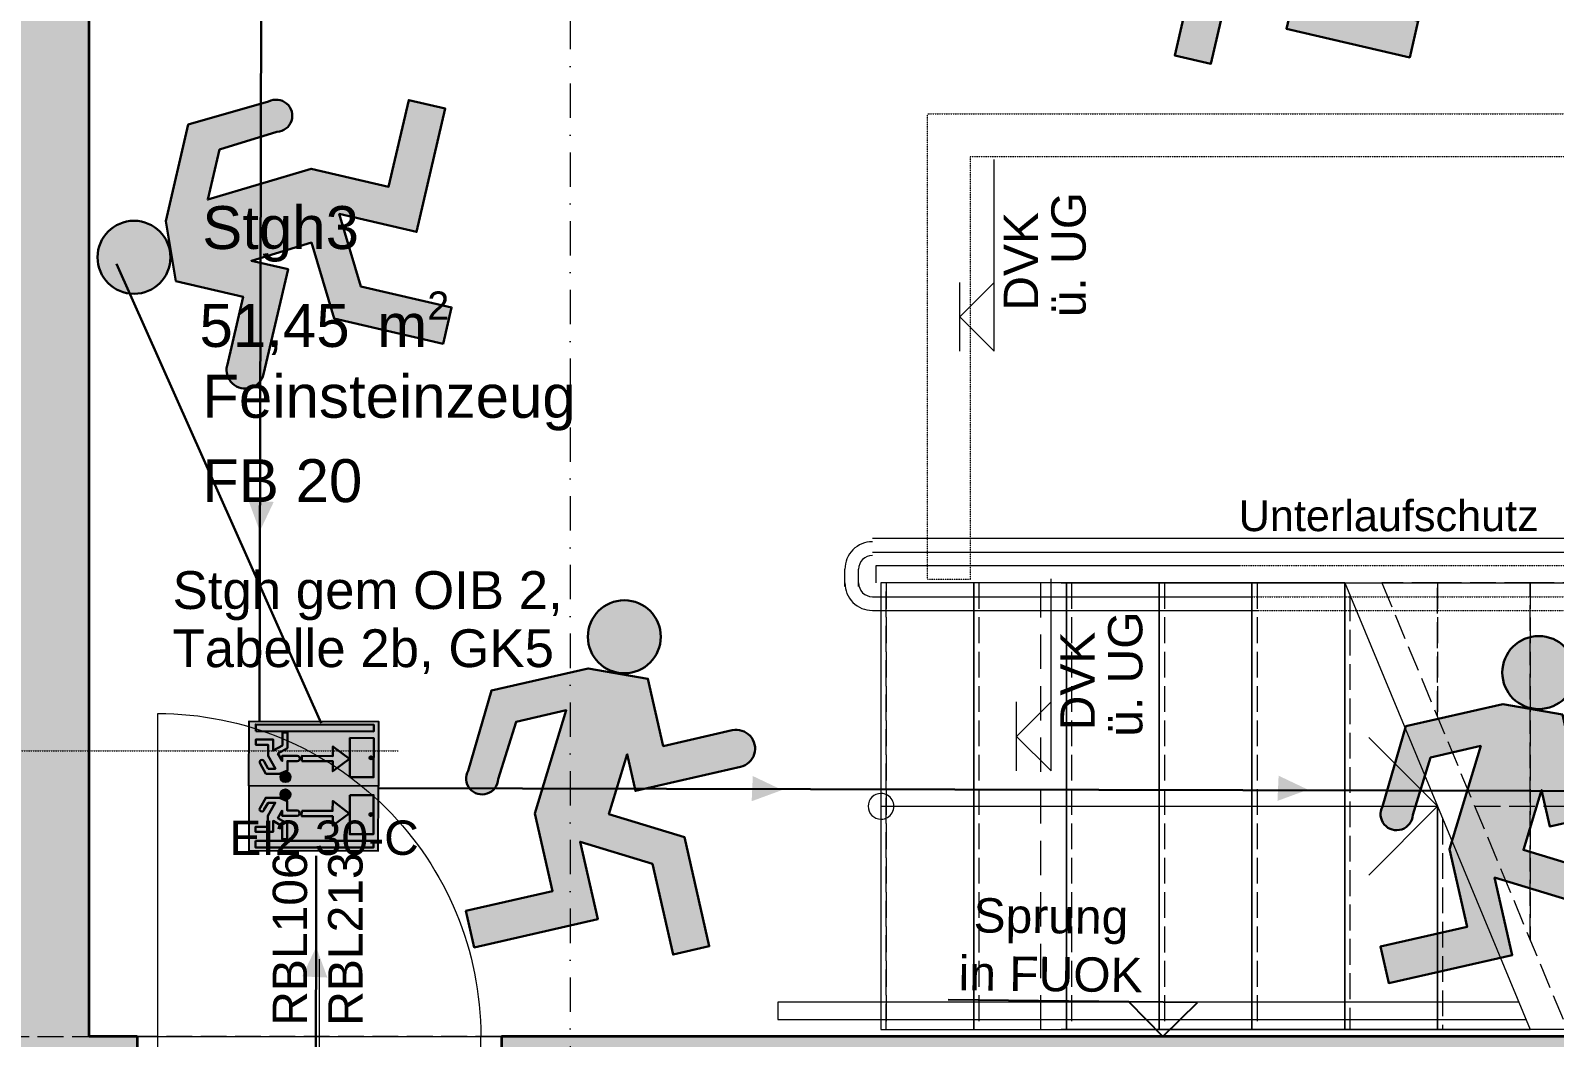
# Model space of a CAD drawing. Header units: millimetres. Extents: x 32522367 to 32638135, y 41424826 to 41540167.
# Drawn here: x 32608248 to 32612685, y 41450210 to 41453141 of the extents above; entities that cross this region are included whole.
import ezdxf
from ezdxf.enums import TextEntityAlignment as Align

# ---------------------------------------------------------------- set-up
doc = ezdxf.new("R2010")
doc.units = ezdxf.units.MM
for name, pattern in [('Achse', [0.2, 0.1, -0.05, 0, -0.05]), ('Raster', [0.2, 0.1, -0.05, 0, -0.05]), ('Strichlinie eng', [0.1, 0.075, -0.025]), ('Strichlinie mittel', [0.15, 0.1, -0.05]), ('Untersicht', [0.1, 0.075, -0.025])]:
    doc.linetypes.add(name, pattern=pattern)
for name, color, linetype in [('000 Achsraster Haupt', 251, 'Continuous'), ('110 Wand Aussen', 251, 'Continuous'), ('120 Wand Innen tragend', 251, 'Continuous'), ('215 DVK darunter', 251, 'Continuous'), ('215 DVK darüber', 251, 'Continuous'), ('410 Treppe', 251, 'Continuous'), ('811 Raum 2.Erschließung_ Nebenräume_Allg.räume_Technik', 251, 'Continuous'), ('915 Allgemein Beschriftung', 251, 'Continuous'), ('Archicad Tür-Marker', 251, 'Continuous'), ('Archicad Türen', 251, 'Continuous')]:
    doc.layers.add(name, color=color, linetype=linetype)
for name, color, linetype, lineweight in [('000 Achsraster Haupt_Stift_Nr__1', 251, 'Continuous', 13), ('110 Wand Aussen_Stift_Nr__24', 251, 'Continuous', 13), ('110 Wand Aussen_Stift_Nr__29', 251, 'Continuous', 13), ('110 Wand Aussen_Stift_Nr__7', 251, 'Continuous', 25), ('110 Wand Aussen_Stift_Nr__8', 251, 'Continuous', 35), ('120 Wand Innen tragend_Stift_Nr__24', 251, 'Continuous', 13), ('120 Wand Innen tragend_Stift_Nr__8', 251, 'Continuous', 35), ('130 Wand Innen_Stift_Nr__1', 251, 'Continuous', 13), ('215 DVK darunter_Stift_Nr__16', 251, 'Continuous', 25), ('215 DVK darüber_Stift_Nr__17', 251, 'Continuous', 18), ('410 Treppe_Stift_Nr__1', 251, 'Continuous', 13), ('410 Treppe_Stift_Nr__6', 251, 'Continuous', 13), ('410 Treppe_Stift_Nr__95', 251, 'Continuous', 13), ('450 Absturzsicherung_Stift_Nr__1', 251, 'Continuous', 13), ('851 Marker Schnittführung Neben_Stift_Nr__2', 251, 'Continuous', 18), ('915 Allgemein Beschriftung_Stift_Nr__6', 251, 'Continuous', 13), ('970 Brandschutz Beschriftung.Texte_ Bemaßung_ Symbole_ Fluchtwege_Stift_Nr__101', 251, 'Continuous', 50), ('970 Brandschutz Beschriftung.Texte_ Bemaßung_ Symbole_ Fluchtwege_Stift_Nr__121', 251, 'Continuous', 13), ('Archicad Raumstempel_Stift_Nr__1', 251, 'Continuous', 13), ('Archicad Tür-Marker_Stift_Nr__1', 251, 'Continuous', 13), ('Archicad Türen_Stift_Nr__1', 251, 'Continuous', 13), ('Archicad Türen_Stift_Nr__8', 251, 'Continuous', 35)]:
    doc.layers.add(name, color=color, linetype=linetype, lineweight=lineweight)
doc.layers.add('E2_LEHR_MENSCH_NATIVE', color=112, linetype='Continuous', lineweight=35, true_color=0x20dd55)
doc.layers.add('E2_LEHR_WEG_B_INTERPRETATION', color=112, linetype='Continuous', lineweight=80, true_color=0x20dd55)
doc.layers.add('E_NACHRTECH', color=3, linetype='Continuous', true_color=0x00fa00)
doc.styles.add('ERSTELLTER_STIL_1', font='arial.ttf')

# ---------------------------------------------------------------- blocks, each defined once
blk = doc.blocks.new('Stgh3__121', base_point=(63.7891, -7.8057))
at = {"layer": 'Archicad Raumstempel_Stift_Nr__1', "color": 7, "lineweight": 13, "insert": (63.3307, -7.4725), "char_height": 0.125, "attachment_point": 1, "rotation": 343.6401, "style": 'ERSTELLTER_STIL_1'}
blk.add_mtext('\\A1;{\\pql;\\pt0,0.05;\\fArial|b0|i0|c0|p0;\\W1.000000;51,45\\fArial|b0|i0|c0|p0;\\W1.000000;\\A1{\\H.66x;\\S^  ;}\\fArial|b0|i0|c0|p0;\\W1.000000; m\\fArial|b0|i0|c0|p0;\\W1.000000;\\A1{\\H.66x;\\S2^  ;}}', dxfattribs=at)
at = {"layer": 'Archicad Raumstempel_Stift_Nr__1', "color": 7, "lineweight": 13, "style": 'ERSTELLTER_STIL_1'}
for tag, p in [('ROOM_NAME', (63.4084, -7.2363)), ('DUMMY_890', (63.8383, -7.334)), ('DUMMY_891', (63.3393, -7.4434)), ('DUMMY_892', (63.2701, -7.679)), ('DUMMY_893', (63.2701, -7.7075)), ('sCustom1Value', (63.2009, -7.9431)), ('DUMMY_894', (63.6398, -8.0434))]:
    blk.add_attdef(tag, text='', height=0.125, rotation=343.6401, dxfattribs=at).set_placement(p, align=Align.TOP_LEFT)
blk = doc.blocks.new('Decke_63', base_point=(63.9405, -3.1893))
at = {"layer": '915 Allgemein Beschriftung_Stift_Nr__6', "color": 7, "linetype": 'Strichlinie eng', "lineweight": 13, "flags": 128}
blk.add_lwpolyline([(63.9405, -3.1893), (62.1238, -9.3781), (72.9471, -12.5554), (74.6793, -6.6544), (69.3253, -5.0826), (69.1238, -5.0235), (68.5999, -6.8082), (66.1339, -6.0843), (66.6578, -4.2996), (65.3913, -3.9278), (65.4758, -3.6399)], close=True, dxfattribs=at)
blk = doc.blocks.new('Treppe_5')
at = {"layer": '410 Treppe_Stift_Nr__1', "color": 7, "linetype": 'Strichlinie eng', "lineweight": 13}
for p, q in [((65.0095, -8.8495), (64.6433, -10.0969)), ((65.0095, -8.8495), (64.6433, -10.0969)), ((64.6433, -10.0969), (65.0095, -8.8495)), ((66.2904, -9.2256), (65.0095, -8.8495)), ((65.2686, -8.9256), (64.9024, -10.173)), ((65.5276, -9.0016), (65.1615, -10.249)), ((65.7867, -9.0777), (65.4205, -10.3251)), ((66.0458, -9.1537), (65.6796, -10.4011)), ((66.2947, -9.2644), (65.9387, -10.4772)), ((66.3706, -9.9642), (66.1977, -10.5532)), ((64.6433, -10.0969), (66.4424, -10.625))]:
    blk.add_line(p, q, dxfattribs=at)
at = {"layer": '410 Treppe_Stift_Nr__1', "color": 7, "linetype": 'Continuous', "lineweight": 13}
for p, q in [((64.812, -9.469), (65.0711, -9.5451)), ((65.0711, -9.5451), (66.3664, -9.9253)), ((66.3664, -9.9253), (66.2309, -9.6771)), ((66.1182, -10.0609), (66.3664, -9.9253))]:
    blk.add_line(p, q, dxfattribs=at)
at = {"layer": '410 Treppe_Stift_Nr__1', "color": 7, "linetype": 'Untersicht', "lineweight": 13}
blk.add_line((66.4703, -9.9558), (69.4752, -10.8379), dxfattribs=at)
at = {"layer": '410 Treppe_Stift_Nr__1', "color": 7, "linetype": 'Continuous', "lineweight": 13, "flags": 128}
blk.add_lwpolyline([(64.8015, -9.505, 1), (64.8226, -9.433, 1)], format="xyb", close=True, dxfattribs=at)
at = {"layer": '410 Treppe_Stift_Nr__6', "color": 7, "linetype": 'Continuous', "lineweight": 13}
for p, q in [((64.9951, -8.8453), (64.6289, -10.0927)), ((65.2542, -8.9214), (64.9951, -8.8453)), ((64.888, -10.1687), (65.2542, -8.9214)), ((65.2542, -8.9214), (64.888, -10.1687)), ((65.5132, -8.9974), (65.2542, -8.9214)), ((65.1471, -10.2448), (65.5132, -8.9974)), ((65.5132, -8.9974), (65.1471, -10.2448)), ((65.7723, -9.0735), (65.5132, -8.9974)), ((65.4061, -10.3208), (65.7723, -9.0735)), ((65.7723, -9.0735), (65.4061, -10.3208)), ((66.0314, -9.1495), (65.7723, -9.0735)), ((65.6652, -10.3969), (66.0314, -9.1495)), ((66.0314, -9.1495), (65.6652, -10.3969)), ((66.2904, -9.2256), (66.0314, -9.1495)), ((65.9243, -10.4729), (66.2904, -9.2256)), ((66.2904, -9.2256), (65.9243, -10.4729)), ((66.2904, -9.2256), (66.4424, -10.625)), ((66.1833, -10.549), (66.3664, -9.9253)), ((66.3664, -9.9253), (66.1833, -10.549)), ((64.6289, -10.0927), (64.888, -10.1687)), ((64.888, -10.1687), (65.1471, -10.2448)), ((65.1471, -10.2448), (65.4061, -10.3208)), ((65.4061, -10.3208), (65.6652, -10.3969)), ((65.6652, -10.3969), (65.9243, -10.4729)), ((65.9243, -10.4729), (66.1833, -10.549)), ((66.1833, -10.549), (66.4424, -10.625))]:
    blk.add_line(p, q, dxfattribs=at)
at = {"layer": '410 Treppe_Stift_Nr__6', "color": 7, "linetype": 'Untersicht', "lineweight": 13}
for p, q in [((66.5495, -9.3016), (66.3943, -9.2561)), ((66.3943, -9.2561), (66.5463, -10.6555)), ((66.4399, -9.6752), (66.5495, -9.3016)), ((66.5495, -9.3016), (66.4399, -9.6752)), ((66.8086, -9.3777), (66.5495, -9.3016)), ((66.5158, -10.3749), (66.8086, -9.3777)), ((66.8086, -9.3777), (66.5158, -10.3749)), ((67.0676, -9.4537), (66.8086, -9.3777))]:
    blk.add_line(p, q, dxfattribs=at)
at = {"layer": '410 Treppe_Stift_Nr__95', "color": 253, "linetype": 'Strichlinie mittel', "lineweight": 13, "true_color": 0x9f9f9f}
blk.add_line((65.0751, -10.2237), (65.4413, -8.9763), dxfattribs=at)
blk = doc.blocks.new('Wand_275', base_point=(62.3412, -9.7025))
at = {"layer": '110 Wand Aussen_Stift_Nr__24', "linetype": 'Continuous', "lineweight": 13}
for points in [[(59.1268, -8.7589), (59.4992, -8.5556), (59.2113, -8.4711)], [(59.4992, -8.5556), (59.1268, -8.7589), (59.4147, -8.8434)], [(59.4147, -8.8434), (62.0534, -9.618), (62.1379, -9.3301), (59.4992, -8.5556)], [(62.1379, -9.3301), (62.0534, -9.618), (62.3412, -9.7025)], [(62.4257, -9.4146), (62.1379, -9.3301), (62.3412, -9.7025)]]:
    blk.add_hatch(color=92, dxfattribs=at).paths.add_polyline_path(points)
at = {"layer": '110 Wand Aussen_Stift_Nr__29', "linetype": 'Continuous', "lineweight": 13}
for points in [[(59.4992, -8.5556), (59.6233, -8.4878), (59.5274, -8.4596)], [(59.6233, -8.4878), (59.4992, -8.5556), (59.5952, -8.5837)], [(59.5952, -8.5837), (62.0419, -9.302), (62.0701, -9.206), (59.6233, -8.4878)], [(62.0701, -9.206), (62.0419, -9.302), (62.1379, -9.3301)], [(62.166, -9.2342), (62.0701, -9.206), (62.1379, -9.3301)]]:
    blk.add_hatch(color=6, dxfattribs=at).paths.add_polyline_path(points)
at = {"layer": '110 Wand Aussen_Stift_Nr__7', "color": 7, "linetype": 'Continuous', "lineweight": 25, "flags": 128}
blk.add_lwpolyline([(62.0701, -9.206), (59.6233, -8.4878)], dxfattribs=at)
at = {"layer": '110 Wand Aussen_Stift_Nr__8', "color": 7, "linetype": 'Continuous', "lineweight": 35}
for p, q in [((59.5274, -8.4596), (59.4992, -8.5556)), ((61.5669, -9.1626), (59.4992, -8.5556)), ((62.1379, -9.3301), (61.7109, -9.2048)), ((62.1379, -9.3301), (62.166, -9.2342))]:
    blk.add_line(p, q, dxfattribs=at)
at = {"layer": '110 Wand Aussen_Stift_Nr__8', "color": 7, "linetype": 'Continuous', "lineweight": 35, "flags": 128}
for points in [[(59.1268, -8.7589), (59.2113, -8.4711)], [(59.1268, -8.7589), (61.4824, -9.4504)], [(62.4116, -9.4626), (62.4257, -9.4146)], [(61.6264, -9.4927), (62.3412, -9.7025)]]:
    blk.add_lwpolyline(points, dxfattribs=at)
blk = doc.blocks.new('Wand_276', base_point=(64.1439, -3.5616))
at = {"layer": '110 Wand Aussen_Stift_Nr__24', "linetype": 'Continuous', "lineweight": 13}
blk.add_hatch(color=92, dxfattribs=at).paths.add_polyline_path([(62.1379, -9.3301), (62.4257, -9.4146), (64.1439, -3.5616), (63.856, -3.4771)])
at = {"layer": '110 Wand Aussen_Stift_Nr__8', "color": 7, "linetype": 'Continuous', "lineweight": 35, "flags": 128}
blk.add_lwpolyline([(62.4257, -9.4146), (64.1439, -3.5616)], dxfattribs=at)
blk = doc.blocks.new('Zargentür 1-Fl 27_7')
at = {"layer": 'Archicad Türen_Stift_Nr__1', "color": 7, "linetype": 'Continuous', "lineweight": 13}
for p, q in [((0.47, 0), (0.47, 0.94)), ((-0.47, 0), (-0.53, 0)), ((-0.53, 0), (-0.53, -0.25)), ((-0.47, -0.035), (-0.47, 0)), ((0.47, -0.035), (0.47, 0)), ((0.47, 0), (0.53, 0)), ((0.53, 0), (0.53, -0.25)), ((-0.45, -0.035), (-0.47, -0.035)), ((-0.45, -0.25), (-0.45, -0.035)), ((0.45, -0.25), (0.45, -0.035)), ((0.45, -0.035), (0.47, -0.035)), ((-0.53, -0.25), (-0.47, -0.25)), ((-0.47, -0.25), (-0.45, -0.25)), ((0.47, -0.25), (0.45, -0.25)), ((0.53, -0.25), (0.47, -0.25))]:
    blk.add_line(p, q, dxfattribs=at)
at = {"layer": 'Archicad Türen_Stift_Nr__1', "color": 7, "linetype": 'Strichlinie eng', "lineweight": 13}
for p, q in [((-0.53, 0), (0.53, 0)), ((-0.53, -0.25), (0.53, -0.25))]:
    blk.add_line(p, q, dxfattribs=at)
at = {"layer": 'Archicad Türen_Stift_Nr__1', "color": 7, "linetype": 'Continuous', "lineweight": 13}
blk.add_arc((0.47, 0), 0.94, 90, 180, dxfattribs=at)
at = {"layer": 'Archicad Türen_Stift_Nr__8', "color": 7, "linetype": 'Continuous', "lineweight": 35}
for p, q in [((-0.53, 0), (-0.53, -0.25)), ((-0.53, 0), (-0.53, -0.25)), ((0.53, 0), (0.53, -0.25)), ((0.53, 0), (0.53, -0.25))]:
    blk.add_line(p, q, dxfattribs=at)
blk = doc.blocks.new('T Marker AUT 27_12')
at = {"layer": 'Archicad Tür-Marker_Stift_Nr__1', "color": 7, "linetype": 'Continuous', "lineweight": 13}
blk.add_line((0, 0.225), (0, -0.325), dxfattribs=at)
at = {"layer": 'Archicad Tür-Marker_Stift_Nr__1', "color": 7, "lineweight": 13, "style": 'ERSTELLTER_STIL_1'}
for tag, height, rotation, p in [('widthPrefix1st50_1', 0.1, 270, (-0.165, 0.5282)), ('widthPrefix1st50_0', 0.1, 270, (-0.0036, 0.518)), ('DUMMY_270', 0.0667, 270, (-0.0983, 0)), ('DUMMY_269', 0.0667, 270, (0.0631, 0)), ('DUMMY_273', 0.1, 270, (-0.165, -0.0674)), ('DUMMY_271', 0.1, 270, (-0.0036, -0.0674)), ('AC_SillPrefix_STUK', 0.075, 180, (0.2687, -0.3437)), ('DUMMY_274', 0.0667, 270, (-0.0983, -0.3288)), ('DUMMY_272', 0.0667, 270, (0.0631, -0.3288)), ('DUMMY_268', 0.05, 180, (-0.2687, -0.4049))]:
    blk.add_attdef(tag, text='', height=height, rotation=rotation, dxfattribs=at).set_placement(p, align=Align.BOTTOM_LEFT)
blk = doc.blocks.new('Wand_369', base_point=(62.4116, -9.4626))
at = {"layer": '120 Wand Innen tragend_Stift_Nr__24', "linetype": 'Continuous', "lineweight": 13}
for points in [[(62.4116, -9.4626), (62.3412, -9.7025), (62.4755, -9.7419), (62.546, -9.5021)], [(63.563, -9.8006), (63.4926, -10.0405), (66.0929, -10.8038), (66.1633, -10.564)]]:
    blk.add_hatch(color=92, dxfattribs=at).paths.add_polyline_path(points)
at = {"layer": '120 Wand Innen tragend_Stift_Nr__8', "color": 7, "linetype": 'Continuous', "lineweight": 35}
for p, q in [((62.546, -9.5021), (62.4755, -9.7419)), ((63.563, -9.8006), (63.4926, -10.0405))]:
    blk.add_line(p, q, dxfattribs=at)
at = {"layer": '120 Wand Innen tragend_Stift_Nr__8', "color": 7, "linetype": 'Continuous', "lineweight": 35, "flags": 128}
for points in [[(62.546, -9.5021), (62.4116, -9.4626)], [(62.3412, -9.7025), (62.4755, -9.7419)], [(66.1633, -10.564), (63.563, -9.8006)], [(63.4926, -10.0405), (66.0929, -10.8038)], [(66.1126, -10.7367), (66.0929, -10.8038)]]:
    blk.add_lwpolyline(points, dxfattribs=at)
at = {"layer": 'Archicad Tür-Marker', "color": 7, "lineweight": 13}
ref = blk.add_blockref('T Marker AUT 27_12', (63.0545, -9.6513), dxfattribs=dict(at, rotation=343.6400892115762))
ref.add_attrib('widthPrefix1st50', 'RBL106', dxfattribs={"layer": 'Archicad Tür-Marker_Stift_Nr__1', "color": 7, "lineweight": 13, "height": 0.1, "rotation": 73.6401, "style": 'ERSTELLTER_STIL_1'}).set_placement((63.0579, -9.6197), align=Align.BOTTOM_LEFT)
ref.add_attrib('widthPrefix1st50_1', 'RBL213', dxfattribs={"layer": 'Archicad Tür-Marker_Stift_Nr__1', "color": 7, "lineweight": 13, "height": 0.1, "rotation": 73.6401, "style": 'ERSTELLTER_STIL_1'}).set_placement((63.2128, -9.6653), align=Align.BOTTOM_LEFT)
ref.add_attrib('AC_SillPrefix_STUK', 'STUK -0,87', dxfattribs={"layer": 'Archicad Tür-Marker_Stift_Nr__1', "color": 7, "lineweight": 13, "height": 0.075, "rotation": 343.6401, "style": 'ERSTELLTER_STIL_1'}).set_placement((62.6535, -10.0524), align=Align.BOTTOM_LEFT)
ref.add_attrib('DUMMY_271', '90', dxfattribs={"layer": 'Archicad Tür-Marker_Stift_Nr__1', "color": 7, "lineweight": 13, "height": 0.1, "rotation": 73.6401, "style": 'ERSTELLTER_STIL_1'}).set_placement((62.9868, -9.8621), align=Align.BOTTOM_LEFT)
ref.add_attrib('DUMMY_273', '200', dxfattribs={"layer": 'Archicad Tür-Marker_Stift_Nr__1', "color": 7, "lineweight": 13, "height": 0.1, "rotation": 73.6401, "style": 'ERSTELLTER_STIL_1'}).set_placement((63.1202, -9.9807), align=Align.BOTTOM_LEFT)
at = {"layer": 'Archicad Türen', "color": 7, "linetype": 'Continuous', "lineweight": 13, "xscale": -1, "rotation": 343.6400892115762}
blk.add_blockref('Zargentür 1-Fl 27_7', (63.0545, -9.6513), dxfattribs=at)
blk = doc.blocks.new('Wand_530', base_point=(66.1633, -10.564))
at = {"layer": '120 Wand Innen tragend_Stift_Nr__24', "linetype": 'Continuous', "lineweight": 13}
blk.add_hatch(color=92, dxfattribs=at).paths.add_polyline_path([(66.1126, -10.7367), (71.4571, -12.3056), (71.5078, -12.1329), (66.1633, -10.564)])
at = {"layer": '120 Wand Innen tragend_Stift_Nr__8', "color": 7, "linetype": 'Continuous', "lineweight": 35, "flags": 128}
blk.add_lwpolyline([(71.3351, -12.0822), (66.1633, -10.564)], dxfattribs=at)
blk = doc.blocks.new('Höhenbemaßung_157', base_point=(65.4108, -10.343))
at = {"layer": '215 DVK darunter_Stift_Nr__16', "color": 5, "linetype": 'Continuous', "lineweight": 25}
for p, q in [((65.3443, -10.2182), (64.8415, -10.0646)), ((65.5356, -10.2766), (65.3443, -10.2182)), ((65.3443, -10.2182), (65.4108, -10.343)), ((65.4108, -10.343), (65.5356, -10.2766)), ((65.5064, -10.3722), (65.3151, -10.3138))]:
    blk.add_line(p, q, dxfattribs=at)
at = {"layer": '215 DVK darunter_Stift_Nr__16', "color": 5, "lineweight": 25, "char_height": 0.1, "attachment_point": 7, "rotation": 343.0149, "style": 'ERSTELLTER_STIL_1'}
for s, insert in [('\\A1;{\\pql;\\fArial|b0|i0|c0|p0;\\W1.000000;Sprung}', (64.9581, -9.9258)), ('\\A1;{\\pql;\\fArial|b0|i0|c0|p0;\\W1.000000;in FUOK}', (64.8773, -10.0475))]:
    blk.add_mtext(s, dxfattribs=dict(at, insert=insert))
blk = doc.blocks.new('Höhenbemaßung_186', base_point=(65.2484, -9.3849))
at = {"layer": '215 DVK darüber_Stift_Nr__17', "color": 190, "linetype": 'Continuous', "lineweight": 18, "true_color": 0x9900ff}
for p, q in [((65.3725, -9.3171), (65.4734, -8.9734)), ((65.2202, -9.4808), (65.2766, -9.2889)), ((65.3725, -9.3171), (65.2484, -9.3849)), ((65.3162, -9.509), (65.3725, -9.3171)), ((65.2484, -9.3849), (65.3162, -9.509))]:
    blk.add_line(p, q, dxfattribs=at)
at = {"layer": '215 DVK darüber_Stift_Nr__17', "color": 190, "lineweight": 18, "true_color": 0x9900ff, "char_height": 0.1, "attachment_point": 7, "rotation": 73.6351, "style": 'ERSTELLTER_STIL_1'}
for s, insert in [('\\A1;{\\pql;\\fArial|b0|i0|c0|p0;\\W1.000000;DVK }', (65.4716, -9.432)), ('\\A1;{\\pql;\\fArial|b0|i0|c0|p0;\\W1.000000;ü. UG}', (65.6005, -9.4897))]:
    blk.add_mtext(s, dxfattribs=dict(at, insert=insert))
blk = doc.blocks.new('Höhenbemaßung_241', base_point=(65.434, -8.1668))
at = {"layer": '215 DVK darüber_Stift_Nr__17', "color": 190, "linetype": 'Continuous', "lineweight": 18, "true_color": 0x9900ff}
for p, q in [((65.5581, -8.099), (65.659, -7.7553)), ((65.4058, -8.2627), (65.4622, -8.0709)), ((65.5581, -8.099), (65.434, -8.1668)), ((65.5018, -8.2909), (65.5581, -8.099)), ((65.434, -8.1668), (65.5018, -8.2909))]:
    blk.add_line(p, q, dxfattribs=at)
at = {"layer": '215 DVK darüber_Stift_Nr__17', "color": 190, "lineweight": 18, "true_color": 0x9900ff, "char_height": 0.1, "attachment_point": 7, "rotation": 73.6351, "style": 'ERSTELLTER_STIL_1'}
for s, insert in [('\\A1;{\\pql;\\fArial|b0|i0|c0|p0;\\W1.000000;DVK }', (65.6572, -8.2139)), ('\\A1;{\\pql;\\fArial|b0|i0|c0|p0;\\W1.000000;ü. UG}', (65.7861, -8.2716))]:
    blk.add_mtext(s, dxfattribs=dict(at, insert=insert))
blk = doc.blocks.new('Standard-Rastermarker_18')
at = {"layer": '000 Achsraster Haupt_Stift_Nr__1', "color": 7, "linetype": 'Raster', "lineweight": 13}
blk.add_line((1, 0), (50.0835, 0), dxfattribs=at)
at = {"layer": '000 Achsraster Haupt_Stift_Nr__1', "color": 7, "lineweight": 13, "style": 'ERSTELLTER_STIL_1'}
for tag, p in [('AC_MarkerText_1_0', (-0.3593, -0.0343)), ('AC_MarkerText_1_1', (51.2242, -0.0343))]:
    blk.add_attdef(tag, text='', height=0.15, rotation=90, dxfattribs=at).set_placement(p, align=Align.TOP_CENTER)
blk = doc.blocks.new('9809550')
at = {"color": 18, "lineweight": 30, "true_color": 0x000000}
for points in [[(423921.7, 99168.8), (423956.8, 99168.8), (423956.8, 99202.9), (423984.5, 99214.5), (424033.7, 99214.5), (424053.8, 99178.3)], [(424040.2, 99170.9), (424025.2, 99196.7), (423999.7, 99196.8), (424026.2, 99150.3), (424026.2, 99110.9), (424070.2, 99110.9), (424070.2, 99092.3), (424007.5, 99092.3), (424007.5, 99131.7), (423975, 99113.1), (423975, 99067), (423956.5, 99067), (423956.5, 99122.4), (423990.5, 99141.9), (423975.1, 99168.8), (423975.1, 99150.2), (423921.7, 99150.3)]]:
    blk.add_lwpolyline(points, dxfattribs=at)
blk.add_circle((423963.6, 99225.9), 18.1, dxfattribs=at)
for centre, radius, start, end in [((423921.7, 99159.5), 9.27, 89.9849, 270.0151), ((424047.8, 99173.1), 7.96, 195.7299, 41.4005)]:
    blk.add_arc(centre, radius, start, end, dxfattribs=at)
blk = doc.blocks.new('RIVO_ARR_bothsided')
at = {"true_color": 0x56c81e}
h = blk.add_hatch(color=72, dxfattribs=at)
h.paths.add_polyline_path([(2486.81, 1596), (2486.81, 1587.17), (2504.48, 1587.17), (2504.48, 1596)])
h.paths.add_polyline_path([(2487.47, 1594.65), (2487.47, 1595.56), (2503.57, 1595.56), (2503.57, 1594.65)], flags=16)
h.paths.add_polyline_path([(2493.04, 1592.57), (2493.04, 1591.28), (2497.28, 1591.28), (2497.27, 1590.57), (2493.05, 1590.57), (2493.05, 1589.19), (2490.78, 1590.89)], flags=16)
h.paths.add_polyline_path([(2490.72, 1593.74), (2490.72, 1588.39), (2487.47, 1588.39), (2487.47, 1593.74)], flags=16)
h.paths.add_polyline_path([(2487.65, 1591.06, -1), (2488.03, 1591.06, -1)], flags=0)
h.paths.add_polyline_path([(2500.35, 1591.25), (2500.53, 1591.57), (2499.24, 1592.31), (2499.24, 1594.42), (2499.94, 1594.42), (2499.94, 1592.66), (2501.18, 1591.95), (2501.18, 1593.45), (2503.57, 1593.45), (2503.57, 1592.75), (2501.89, 1592.75), (2501.89, 1591.24), (2500.88, 1589.47), (2501.85, 1589.48), (2502.43, 1590.46, -1.008523), (2503.01, 1590.29), (2502.18, 1588.8), (2500.3, 1588.8), (2499.77, 1589, -0.302406), (2500.2, 1588.36, -1), (2498.82, 1588.36, -0.535619), (2499.77, 1589), (2499.25, 1589.24), (2499.25, 1590.54), (2497.91, 1590.54, -0.998804), (2497.91, 1591.24)], flags=16)
at = {"true_color": 0xffffff}
for points in [[(2503.57, 1594.65), (2503.57, 1595.56), (2487.47, 1595.56), (2487.47, 1594.65)], [(2490.72, 1593.74), (2487.47, 1593.74), (2487.47, 1588.39), (2490.72, 1588.39)], [(2499.95, 1590.54), (2499.95, 1591.25), (2497.91, 1591.24, 0.998804), (2497.91, 1590.54), (2499.25, 1590.54), (2499.25, 1589.24), (2500.3, 1588.8), (2502.18, 1588.8), (2503.01, 1590.29, 1.008523), (2502.43, 1590.46), (2501.85, 1589.48), (2500.88, 1589.47), (2501.89, 1591.24), (2501.89, 1592.75), (2503.57, 1592.75), (2503.57, 1593.45), (2501.18, 1593.45), (2501.18, 1591.95), (2499.94, 1592.66), (2499.94, 1594.42), (2499.24, 1594.42), (2499.24, 1592.31), (2500.53, 1591.57)], [(2493.04, 1591.28), (2493.04, 1592.57), (2490.78, 1590.89), (2493.05, 1589.19), (2493.05, 1590.57), (2497.27, 1590.57), (2497.28, 1591.28)], [(2487.65, 1591.06, 1), (2488.03, 1591.06, 1)], [(2500.2, 1588.36, 1), (2498.82, 1588.36, 1)], [(2487.47, 1580.6), (2490.72, 1580.6), (2490.72, 1585.95), (2487.47, 1585.95)], [(2493.04, 1583.07), (2497.28, 1583.07), (2497.27, 1583.77), (2493.05, 1583.77), (2493.05, 1585.15), (2490.78, 1583.45), (2493.04, 1581.77)], [(2500.88, 1584.83), (2501.85, 1584.82), (2502.5, 1583.71, 0.97219), (2502.94, 1584.13), (2502.18, 1585.5), (2500.3, 1585.5), (2499.25, 1585.06), (2499.25, 1583.76), (2497.91, 1583.76, 1), (2497.91, 1583.06), (2499.95, 1583.05), (2499.95, 1583.76), (2500.53, 1582.74), (2499.24, 1582), (2499.24, 1579.88), (2499.94, 1579.88), (2499.94, 1581.64), (2501.18, 1582.35), (2501.18, 1580.85), (2503.57, 1580.85), (2503.57, 1581.56), (2501.89, 1581.56), (2501.89, 1583.06)], [(2498.82, 1585.94, 1), (2500.2, 1585.94, 1)], [(2487.65, 1583.29, 1), (2488.03, 1583.29, 1)], [(2503.57, 1578.78), (2503.57, 1579.69), (2487.47, 1579.69), (2487.47, 1578.78)]]:
    blk.add_hatch(color=7, dxfattribs=at).paths.add_polyline_path(points)
at = {"true_color": 0x56c81e}
h = blk.add_hatch(color=72, dxfattribs=at)
h.paths.add_polyline_path([(2486.81, 1587.17), (2486.81, 1578.34), (2504.48, 1578.34), (2504.48, 1587.17)])
h.paths.add_polyline_path([(2497.27, 1583.77), (2497.28, 1583.07), (2493.04, 1583.07), (2493.04, 1581.77), (2490.78, 1583.45), (2493.05, 1585.15), (2493.05, 1583.77)], flags=16)
h.paths.add_polyline_path([(2499.25, 1583.76), (2499.25, 1585.06), (2499.77, 1585.3, -0.535619), (2498.82, 1585.94, -1), (2500.2, 1585.94, -0.302406), (2499.77, 1585.3), (2500.3, 1585.5), (2502.18, 1585.5), (2502.94, 1584.13, -0.97219), (2502.5, 1583.71), (2501.85, 1584.82), (2500.88, 1584.83), (2501.89, 1583.06), (2501.89, 1581.56), (2503.57, 1581.56), (2503.57, 1580.85), (2501.18, 1580.85), (2501.18, 1582.35), (2499.94, 1581.64), (2499.94, 1579.88), (2499.24, 1579.88), (2499.24, 1582), (2500.53, 1582.74), (2499.95, 1583.76), (2499.95, 1583.05), (2497.91, 1583.06, -1), (2497.91, 1583.76)], flags=16)
h.paths.add_polyline_path([(2490.72, 1580.6), (2487.47, 1580.6), (2487.47, 1585.95), (2490.72, 1585.95)], flags=16)
h.paths.add_polyline_path([(2503.57, 1579.69), (2503.57, 1578.78), (2487.47, 1578.78), (2487.47, 1579.69)], flags=16)
for points in [[(2486.81, 1587.17), (2504.48, 1587.17), (2504.48, 1596), (2486.81, 1596)], [(2486.81, 1587.17), (2504.48, 1587.17), (2504.48, 1578.34), (2486.81, 1578.34)]]:
    blk.add_lwpolyline(points, close=True)
at = {"color": 18, "lineweight": 30, "true_color": 0x000000}
for points in [[(2503.57, 1594.65), (2487.47, 1594.65), (2487.47, 1595.56), (2503.57, 1595.56)], [(2490.72, 1588.39), (2487.47, 1588.39), (2487.47, 1593.74), (2490.72, 1593.74)], [(2490.72, 1585.95), (2487.47, 1585.95), (2487.47, 1580.6), (2490.72, 1580.6)], [(2503.57, 1579.69), (2487.47, 1579.69), (2487.47, 1578.78), (2503.57, 1578.78)]]:
    blk.add_lwpolyline(points, close=True, dxfattribs=at)
for points in [[(2497.27, 1590.57), (2493.05, 1590.57), (2493.05, 1589.19), (2490.78, 1590.89), (2493.04, 1592.57), (2493.04, 1591.28), (2497.28, 1591.28), (2497.27, 1590.57)], [(2497.27, 1583.77), (2493.05, 1583.77), (2493.05, 1585.15), (2490.78, 1583.45), (2493.04, 1581.77), (2493.04, 1583.07), (2497.28, 1583.07), (2497.27, 1583.77)]]:
    blk.add_lwpolyline(points, dxfattribs=at)
for centre in [(2487.84, 1591.06), (2487.84, 1583.29)]:
    blk.add_circle(centre, 0.19, dxfattribs=at)
at = {"xscale": -0.0381026673526157, "yscale": 0.0381026673526157, "zscale": 0.0381026673526157, "rotation": 180}
blk.add_blockref('9809550', (-13654.64, 5369.13), dxfattribs=at)
at = {"xscale": 0.0381026673526157, "yscale": 0.0381026673526157, "zscale": 0.0381026673526157}
blk.add_blockref('9809550', (-13654.64, -2194.83), dxfattribs=at)
blk = doc.blocks.new('98095500')
at = {"color": 18, "lineweight": 30, "true_color": 0x000000}
for points in [[(423921.73, 99168.82), (423956.82, 99168.82), (423956.82, 99202.95), (423984.52, 99214.53), (424033.69, 99214.53), (424053.79, 99178.33)], [(424040.17, 99170.92), (424025.2, 99196.66), (423999.74, 99196.78), (424026.18, 99150.32), (424026.18, 99110.9), (424070.22, 99110.9), (424070.22, 99092.32), (424007.48, 99092.32), (424007.48, 99131.68), (423974.96, 99113.11), (423974.96, 99066.99), (423956.52, 99066.99), (423956.52, 99122.44), (423990.54, 99141.87), (423975.12, 99168.79), (423975.12, 99150.21), (423921.73, 99150.28)]]:
    blk.add_lwpolyline(points, dxfattribs=at)
blk.add_circle((423963.6, 99225.86), 18.08, dxfattribs=at)
for centre, radius, start, end in [((424047.83, 99173.07), 7.96, 195.72991, 41.40047), ((423921.73, 99159.55), 9.27, 89.9849, 270.0151)]:
    blk.add_arc(centre, radius, start, end, dxfattribs=at)
blk = doc.blocks.new('750298750')
h = blk.add_hatch(color=3)
h.paths.add_polyline_path([(426943.63, 99576.9), (426968.12, 99576.79), (426982.52, 99552.02, 1.25347), (426995.63, 99559.16), (426976.28, 99593.98), (426928.98, 99593.98), (426902.34, 99582.83), (426902.34, 99550.01), (426868.58, 99550.01, 1), (426868.59, 99532.17), (426919.94, 99532.11), (426919.94, 99549.98), (426934.78, 99524.08), (426902.06, 99505.39), (426902.06, 99452.05), (426919.79, 99452.05), (426919.79, 99496.41), (426951.07, 99514.28), (426951.07, 99476.42), (427011.43, 99476.42), (427011.43, 99494.29), (426969.06, 99494.29), (426969.06, 99532.21)])
h.paths.add_polyline_path([(426891.47, 99604.88, 1), (426926.25, 99604.88, 1)])
at = {"xscale": 0.9619413167778113, "yscale": 0.9619413167778113, "zscale": 0.9619413167778113}
blk.add_blockref('98095500', (19080.76, 4155.42), dxfattribs=at)
blk = doc.blocks.new('E2_MOL_LEHRPERSON_ZENTRIERT')
blk.add_blockref('750298750', (-426935.55, -99537.16))

msp = doc.modelspace()

# ---------------------------------------------------------------- linework, layer by layer
at = {"layer": '130 Wand Innen_Stift_Nr__1', "color": 7, "linetype": 'Strichlinie eng', "lineweight": 13}
for p, q in [((32610858.808, 41452897.745), (32615688.808, 41452897.77)), ((32610858.815, 41451542.745), (32610858.808, 41452897.745)), ((32615563.809, 41452772.769), (32610983.809, 41452772.746)), ((32610983.809, 41452772.746), (32610983.815, 41451542.746)), ((32610983.815, 41451542.746), (32610858.815, 41451542.745))]:
    msp.add_line(p, q, dxfattribs=at)
at = {"layer": '410 Treppe_Stift_Nr__1', "color": 7, "linetype": 'Continuous', "lineweight": 13}
for p, q in [((32611768.046, 41451582.75), (32610708.815, 41451582.744)), ((32610708.815, 41451582.744), (32610708.815, 41451532.744)), ((32611248.815, 41451532.747), (32615838.815, 41451532.77)), ((32612580.591, 41450312.754), (32610423.821, 41450312.743)), ((32610423.821, 41450312.743), (32610423.822, 41450262.743)), ((32610423.822, 41450262.743), (32612601.36, 41450262.754)), ((32615838.822, 41450232.77), (32611248.822, 41450232.747))]:
    msp.add_line(p, q, dxfattribs=at)
at = {"layer": '410 Treppe_Stift_Nr__1', "color": 7, "linetype": 'Strichlinie eng', "lineweight": 13}
for p, q in [((32615568.815, 41451582.769), (32611768.046, 41451582.75)), ((32615568.822, 41450232.769), (32612328.822, 41450232.753))]:
    msp.add_line(p, q, dxfattribs=at)
at = {"layer": '410 Treppe_Stift_Nr__1', "color": 7, "linetype": 'Continuous', "lineweight": 13}
for centre, radius, start, end in [((32610698.815, 41451572.744), 80, 90.000288, 180.000288), ((32610698.815, 41451572.744), 40, 90.000288, 180.000074), ((32610698.815, 41451532.744), 80, 180.00029, 270.00029), ((32610698.815, 41451532.744), 40, 180.000504, 270.00029)]:
    msp.add_arc(centre, radius, start, end, dxfattribs=at)
at = {"layer": '450 Absturzsicherung_Stift_Nr__1', "color": 7, "linetype": 'Continuous', "lineweight": 13}
for p, q in [((32610698.815, 41451662.744), (32615548.816, 41451662.769)), ((32610698.815, 41451622.744), (32615548.817, 41451622.769)), ((32610618.815, 41451522.744), (32610618.815, 41451572.744)), ((32610658.815, 41451522.744), (32610658.815, 41451572.744)), ((32610698.816, 41451492.744), (32611805.431, 41451492.75)), ((32610698.816, 41451452.744), (32611822.046, 41451452.75))]:
    msp.add_line(p, q, dxfattribs=at)
at = {"layer": '450 Absturzsicherung_Stift_Nr__1', "color": 7, "linetype": 'Strichlinie eng', "lineweight": 13}
for p, q in [((32611805.431, 41451492.75), (32615688.817, 41451492.769)), ((32611822.046, 41451452.75), (32615688.817, 41451452.769))]:
    msp.add_line(p, q, dxfattribs=at)
at = {"layer": '811 Raum 2.Erschließung_ Nebenräume_Allg.räume_Technik', "color": 51, "linetype": 'Continuous', "lineweight": 0, "true_color": 0xf5ffa6, "flags": 128}
msp.add_lwpolyline([(32610858.801, 41454322.745), (32610858.791, 41456362.746), (32608418.791, 41456362.733), (32608418.822, 41450212.733), (32617218.823, 41450212.777), (32617218.81, 41452732.777), (32617898.809, 41452732.781), (32617898.822, 41450212.781), (32619398.821, 41450212.789), (32619398.791, 41456362.789), (32617898.791, 41456362.781), (32617898.802, 41454322.781)], close=True, dxfattribs=at)
at = {"layer": '851 Marker Schnittführung Neben_Stift_Nr__2', "color": 7, "linetype": 'Achse', "lineweight": 18}
msp.add_lwpolyline([(32607818.484, 41451543.779), (32607818.487, 41451043.779), (32609318.487, 41451043.786)], dxfattribs=at)
at = {"layer": 'E2_LEHR_WEG_B_INTERPRETATION', "color": 112, "true_color": 0x20dd55}
for points in [[(32608915.621, 41451683.17), (32608882.936, 41451772.098), (32608956.236, 41451768.767)], [(32610436.372, 41450930.227), (32610347.443, 41450897.542), (32610350.774, 41450970.843)], [(32611966.993, 41450931.189), (32611878.065, 41450898.504), (32611881.396, 41450971.805)], [(32609079.65, 41450473.297), (32609112.335, 41450384.368), (32609039.034, 41450387.699)]]:
    msp.add_solid(points, dxfattribs=at)
at = {"layer": 'E_NACHRTECH', "color": 3, "lineweight": 30}
for points in [[(32617868.19, 41453625.026), (32608669.261, 41453646.074), (32608920.595, 41453645.499), (32608914.841, 41451130.451)], [(32609260.826, 41450935.116), (32615551.3, 41450920.722)], [(32609078.274, 41449959.899), (32609080.056, 41450738.444)]]:
    msp.add_lwpolyline(points, dxfattribs=at)
at = {"layer": 'E_NACHRTECH', "color": 4, "lineweight": 30}
msp.add_lwpolyline([(32608498.643, 41452461.897), (32609093.975, 41451124.978)], dxfattribs=at)

# ---------------------------------------------------------------- block references
at = {"xscale": 21.32666990858169, "yscale": 21.32666990858169, "zscale": 21.32666990858169, "rotation": 179.8688980543751}
msp.add_blockref('RIVO_ARR_bothsided', (32662373.609, 41484668.997), dxfattribs=at)
at = {"layer": '000 Achsraster Haupt', "color": 7, "linetype": 'Continuous', "lineweight": 18, "xscale": 999.9999999999995, "yscale": 999.9999999999995, "zscale": 999.9999999999995, "rotation": 270.0002901272617}
msp.add_blockref('Standard-Rastermarker_18', (32609818.662, 41481599.873), dxfattribs=at)
at = {"layer": '110 Wand Aussen', "color": 7, "lineweight": 35, "xscale": 1000, "yscale": 1000, "zscale": 1000, "rotation": 16.36019999999994}
for name, p in [('Wand_276', (32608418.791, 41456362.733)), ('Wand_275', (32608418.823, 41449962.733))]:
    msp.add_blockref(name, p, dxfattribs=at)
at = {"layer": '120 Wand Innen tragend', "color": 7, "lineweight": 35, "xscale": 1000, "yscale": 1000, "zscale": 1000, "rotation": 16.36019999999994}
for name, p in [('Wand_369', (32608418.822, 41450212.733)), ('Wand_530', (32612328.822, 41450212.753))]:
    msp.add_blockref(name, p, dxfattribs=at)
at = {"layer": '215 DVK darunter', "color": 5, "lineweight": 25, "xscale": 1000, "yscale": 1000, "zscale": 1000, "rotation": 16.36019999999994}
msp.add_blockref('Höhenbemaßung_157', (32611544.513, 41450212.749), dxfattribs=at)
at = {"layer": '215 DVK darüber', "color": 190, "lineweight": 18, "true_color": 0x9900ff, "xscale": 1000, "yscale": 1000, "zscale": 1000, "rotation": 16.36019999999994}
for name, p in [('Höhenbemaßung_241', (32610953.811, 41452307.413)), ('Höhenbemaßung_186', (32611118.817, 41451086.394))]:
    msp.add_blockref(name, p, dxfattribs=at)
at = {"layer": '410 Treppe', "color": 7, "linetype": 'Continuous', "lineweight": 13, "xscale": 1000, "yscale": 1000, "zscale": 1000, "rotation": 16.36019999999994}
msp.add_blockref('Treppe_5', (32545868.865, 41441712.417), dxfattribs=at)
at = {"layer": '811 Raum 2.Erschließung_ Nebenräume_Allg.räume_Technik', "color": 7, "linetype": 'Continuous', "lineweight": 13, "xscale": 1000, "yscale": 1000, "zscale": 1000, "rotation": 16.36019999999994}
msp.add_blockref('Stgh3__121', (32609273.79, 41452190.549), dxfattribs=at).add_auto_attribs({'ROOM_NAME': 'Stgh3', 'sCustom1Value': 'FB 20', 'DUMMY_893': 'Feinsteinzeug'})
at = {"layer": '915 Allgemein Beschriftung', "color": 7, "linetype": 'Strichlinie eng', "lineweight": 13, "xscale": 1000, "yscale": 1000, "zscale": 1000, "rotation": 16.36019999999994}
msp.add_blockref('Decke_63', (32608118.789, 41456662.731), dxfattribs=at)
at = {"layer": 'E2_LEHR_MENSCH_NATIVE', "color": 112, "true_color": 0x20dd55}
for p, xscale, yscale, rotation in [((32611895.682, 41453528.361), 6.107755025382401, 6.107755025382401, 346.9323015126012), ((32608989.175, 41452545.85), 6.107755025382401, 6.107755025382401, 76.93230151278895), ((32609909.442, 41450936.777), -6.107755025382402, 6.107755025382402, 12.80549459929267), ((32612571.505, 41450832.641), -6.107755025382402, 6.107755025382402, 12.80549459929267)]:
    msp.add_blockref('E2_MOL_LEHRPERSON_ZENTRIERT', p, dxfattribs=dict(at, xscale=xscale, yscale=yscale, rotation=rotation))

# ---------------------------------------------------------------- texts
at = {"layer": '410 Treppe_Stift_Nr__1', "color": 7, "linetype": 'Continuous', "lineweight": 13, "insert": (32611765.08, 41451773.607), "char_height": 90, "attachment_point": 1, "rotation": 0.000294, "style": 'ERSTELLTER_STIL_1'}
msp.add_mtext('\\A1;{\\pql;\\fArial|b0|i0|c0|p0;\\W1.000000;Unterlaufschutz}', dxfattribs=at)
at = {"layer": '970 Brandschutz Beschriftung.Texte_ Bemaßung_ Symbole_ Fluchtwege_Stift_Nr__101', "color": 1, "linetype": 'Continuous', "lineweight": 50, "true_color": 0xf50000, "insert": (32608661.608, 41451567.015), "char_height": 110, "attachment_point": 1, "rotation": 0.00029, "line_spacing_factor": 0.922487, "style": 'ERSTELLTER_STIL_1'}
msp.add_mtext('\\A1;{\\pql;\\fArial|b0|i0|c0|p0;\\W1.000000;Stgh gem OIB 2, \\P\\pql;\\fArial|b0|i0|c0|p0;\\W1.000000;Tabelle 2b, GK5}', dxfattribs=at)
at = {"layer": '970 Brandschutz Beschriftung.Texte_ Bemaßung_ Symbole_ Fluchtwege_Stift_Nr__121', "color": 1, "linetype": 'Continuous', "lineweight": 13, "true_color": 0xe60000, "insert": (32609378.474, 41450841.349), "char_height": 100, "attachment_point": 3, "rotation": 0.000289, "style": 'ERSTELLTER_STIL_1'}
msp.add_mtext('\\A1;{\\pqr;\\fArial|b0|i0|c0|p0;\\W1.000000;EI2 30-C }', dxfattribs=at)

doc.saveas('drawing.dxf')
